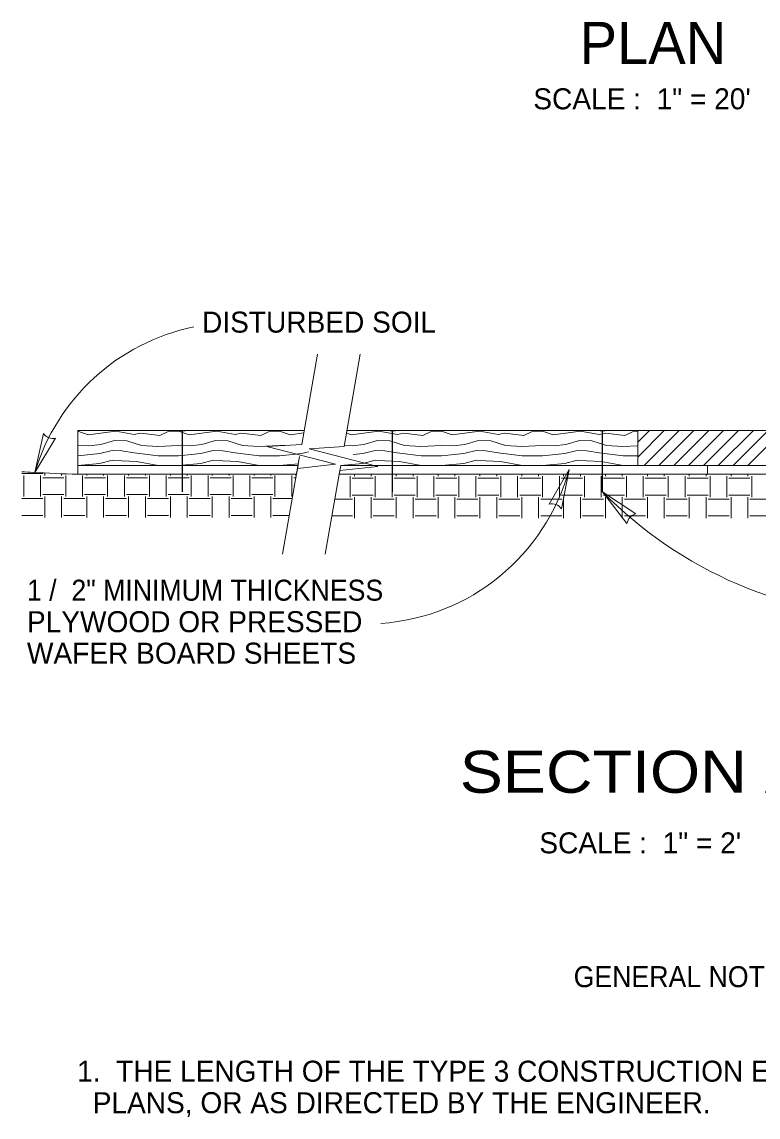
# Model space of a CAD drawing. Extents: x -76869 to -75695, y -469111 to -468408.
# Drawn here: x -76545.6 to -76475.5, y -468890.6 to -468786.3 of the extents above; entities that cross this region are included whole.
import ezdxf
from ezdxf.enums import TextEntityAlignment as Align

# ---------------------------------------------------------------- set-up
doc = ezdxf.new("R2010")
doc.units = 0
doc.header["$LTSCALE"] = 0.8
for name, color, linetype, lineweight in [('3', 7, 'Continuous', 13), ('32', 7, 'Continuous', 13), ('4', 7, 'Continuous', 13)]:
    doc.layers.add(name, color=color, linetype=linetype, lineweight=lineweight)

msp = doc.modelspace()

# ---------------------------------------------------------------- linework, layer by layer
at = {"layer": '3'}
for p, q in [((-76540.269, -468825.232), (-76540.269, -468829.412)), ((-76540.269, -468825.232), (-76518.693, -468825.232)), ((-76514.633, -468825.232), (-76443.217, -468825.232)), ((-76486.929, -468825.232), (-76486.929, -468828.572)), ((-76486.929, -468827.764), (-76484.397, -468825.232)), ((-76486.929, -468826.348), (-76485.813, -468825.232)), ((-76486.321, -468828.572), (-76482.981, -468825.232)), ((-76484.905, -468828.572), (-76481.565, -468825.232)), ((-76483.489, -468828.572), (-76480.149, -468825.232)), ((-76482.081, -468828.572), (-76478.741, -468825.232)), ((-76480.665, -468828.572), (-76477.325, -468825.232)), ((-76479.249, -468828.572), (-76475.909, -468825.232)), ((-76477.833, -468828.572), (-76474.493, -468825.232)), ((-76476.425, -468828.572), (-76473.609, -468825.756)), ((-76540.269, -468828.572), (-76519.281, -468828.572)), ((-76521.037, -468828.572), (-76519.249, -468828.4)), ((-76515.217, -468828.572), (-76443.805, -468828.572)), ((-76480.269, -468828.572), (-76480.269, -468829.412)), ((-76545.581, -468829.32), (-76543.581, -468829.32)), ((-76545.397, -468831.536), (-76545.397, -468829.536)), ((-76543.797, -468831.536), (-76543.797, -468829.536)), ((-76543.397, -468829.536), (-76543.397, -468829.272)), ((-76541.797, -468829.536), (-76541.797, -468829.344)), ((-76541.409, -468831.536), (-76541.409, -468829.536)), ((-76540.269, -468829.412), (-76519.429, -468829.412)), ((-76539.809, -468831.536), (-76539.809, -468829.536)), ((-76539.409, -468829.536), (-76539.409, -468829.412)), ((-76537.809, -468829.536), (-76537.809, -468829.412)), ((-76537.421, -468831.536), (-76537.421, -468829.536)), ((-76535.821, -468831.536), (-76535.821, -468829.536)), ((-76535.421, -468829.536), (-76535.421, -468829.412)), ((-76533.821, -468829.536), (-76533.821, -468829.412)), ((-76533.437, -468831.536), (-76533.437, -468829.536)), ((-76531.837, -468831.536), (-76531.837, -468829.536)), ((-76531.437, -468829.536), (-76531.437, -468829.412)), ((-76529.837, -468829.536), (-76529.837, -468829.412)), ((-76529.453, -468831.536), (-76529.453, -468829.536)), ((-76527.853, -468831.536), (-76527.853, -468829.536)), ((-76527.453, -468829.536), (-76527.453, -468829.412)), ((-76525.853, -468829.536), (-76525.853, -468829.412)), ((-76525.465, -468831.536), (-76525.465, -468829.536)), ((-76523.865, -468831.536), (-76523.865, -468829.536)), ((-76523.465, -468829.536), (-76523.465, -468829.412)), ((-76521.865, -468829.536), (-76521.865, -468829.412)), ((-76521.477, -468831.536), (-76521.477, -468829.536)), ((-76519.877, -468831.536), (-76519.877, -468829.536)), ((-76519.477, -468829.536), (-76519.477, -468829.412)), ((-76515.365, -468829.412), (-76443.953, -468829.412)), ((-76514.309, -468831.588), (-76514.309, -468829.588)), ((-76513.909, -468829.588), (-76513.909, -468829.412)), ((-76512.309, -468829.588), (-76512.309, -468829.412)), ((-76511.925, -468831.588), (-76511.925, -468829.588)), ((-76510.325, -468831.588), (-76510.325, -468829.588)), ((-76509.925, -468829.588), (-76509.925, -468829.412)), ((-76508.325, -468829.588), (-76508.325, -468829.412)), ((-76507.941, -468831.588), (-76507.941, -468829.588)), ((-76506.341, -468831.588), (-76506.341, -468829.588)), ((-76505.941, -468829.588), (-76505.941, -468829.412)), ((-76504.341, -468829.588), (-76504.341, -468829.412)), ((-76503.953, -468831.588), (-76503.953, -468829.588)), ((-76502.353, -468831.588), (-76502.353, -468829.588)), ((-76501.953, -468829.588), (-76501.953, -468829.412)), ((-76500.353, -468829.588), (-76500.353, -468829.412)), ((-76499.965, -468831.588), (-76499.965, -468829.588)), ((-76498.365, -468831.588), (-76498.365, -468829.588)), ((-76497.965, -468829.588), (-76497.965, -468829.412)), ((-76496.365, -468829.588), (-76496.365, -468829.412)), ((-76495.981, -468831.588), (-76495.981, -468829.588)), ((-76494.381, -468831.588), (-76494.381, -468829.588)), ((-76493.981, -468829.588), (-76493.981, -468829.412)), ((-76492.381, -468829.588), (-76492.381, -468829.412)), ((-76491.997, -468831.588), (-76491.997, -468829.588)), ((-76490.397, -468831.588), (-76490.397, -468829.588)), ((-76489.997, -468829.588), (-76489.997, -468829.412)), ((-76488.397, -468829.588), (-76488.397, -468829.412)), ((-76488.009, -468831.588), (-76488.009, -468829.588)), ((-76486.409, -468831.588), (-76486.409, -468829.588)), ((-76486.009, -468829.588), (-76486.009, -468829.412)), ((-76484.409, -468829.588), (-76484.409, -468829.412)), ((-76484.021, -468831.588), (-76484.021, -468829.588)), ((-76482.421, -468831.588), (-76482.421, -468829.588)), ((-76482.021, -468829.588), (-76482.021, -468829.412)), ((-76480.421, -468829.588), (-76480.421, -468829.412)), ((-76480.037, -468831.588), (-76480.037, -468829.588)), ((-76478.437, -468831.588), (-76478.437, -468829.588)), ((-76478.037, -468829.588), (-76478.037, -468829.412)), ((-76476.437, -468829.588), (-76476.437, -468829.412)), ((-76476.053, -468831.588), (-76476.053, -468829.588)), ((-76543.597, -468829.736), (-76541.597, -468829.736)), ((-76539.609, -468829.736), (-76537.609, -468829.736)), ((-76535.621, -468829.736), (-76533.621, -468829.736)), ((-76531.637, -468829.736), (-76529.637, -468829.736)), ((-76527.653, -468829.736), (-76525.653, -468829.736)), ((-76523.665, -468829.736), (-76521.665, -468829.736)), ((-76519.677, -468829.736), (-76519.485, -468829.736)), ((-76519.677, -468830.536), (-76519.625, -468830.536)), ((-76514.109, -468829.788), (-76512.109, -468829.788)), ((-76510.125, -468829.788), (-76508.125, -468829.788)), ((-76506.141, -468829.788), (-76504.141, -468829.788)), ((-76502.153, -468829.788), (-76500.153, -468829.788)), ((-76498.165, -468829.788), (-76496.165, -468829.788)), ((-76494.181, -468829.788), (-76492.181, -468829.788)), ((-76490.197, -468829.788), (-76488.197, -468829.788)), ((-76486.209, -468829.788), (-76484.209, -468829.788)), ((-76482.221, -468829.788), (-76480.221, -468829.788)), ((-76478.237, -468829.788), (-76476.237, -468829.788)), ((-76545.581, -468831.72), (-76543.581, -468831.72)), ((-76543.597, -468831.336), (-76541.597, -468831.336)), ((-76543.397, -468833.536), (-76543.397, -468831.536)), ((-76541.797, -468833.536), (-76541.797, -468831.536)), ((-76541.597, -468831.72), (-76539.597, -468831.72)), ((-76539.609, -468831.336), (-76537.609, -468831.336)), ((-76539.409, -468833.536), (-76539.409, -468831.536)), ((-76537.809, -468833.536), (-76537.809, -468831.536)), ((-76537.609, -468831.72), (-76535.609, -468831.72)), ((-76535.621, -468831.336), (-76533.621, -468831.336)), ((-76535.421, -468833.536), (-76535.421, -468831.536)), ((-76533.821, -468833.536), (-76533.821, -468831.536)), ((-76533.621, -468831.72), (-76531.621, -468831.72)), ((-76531.637, -468831.336), (-76529.637, -468831.336)), ((-76531.437, -468833.536), (-76531.437, -468831.536)), ((-76529.837, -468833.536), (-76529.837, -468831.536)), ((-76529.637, -468831.72), (-76527.637, -468831.72)), ((-76527.653, -468831.336), (-76525.653, -468831.336)), ((-76527.453, -468833.536), (-76527.453, -468831.536)), ((-76525.853, -468833.536), (-76525.853, -468831.536)), ((-76525.653, -468831.72), (-76523.653, -468831.72)), ((-76523.665, -468831.336), (-76521.665, -468831.336)), ((-76523.465, -468833.536), (-76523.465, -468831.536)), ((-76521.865, -468833.536), (-76521.865, -468831.536)), ((-76521.665, -468831.72), (-76519.833, -468831.72)), ((-76515.777, -468831.772), (-76514.097, -468831.772)), ((-76514.109, -468831.388), (-76512.109, -468831.388)), ((-76513.909, -468833.588), (-76513.909, -468831.588)), ((-76512.309, -468833.588), (-76512.309, -468831.588)), ((-76512.109, -468831.772), (-76510.109, -468831.772)), ((-76510.125, -468831.388), (-76508.125, -468831.388)), ((-76509.925, -468833.588), (-76509.925, -468831.588)), ((-76508.325, -468833.588), (-76508.325, -468831.588)), ((-76508.125, -468831.772), (-76506.125, -468831.772)), ((-76506.141, -468831.388), (-76504.141, -468831.388)), ((-76505.941, -468833.588), (-76505.941, -468831.588)), ((-76504.341, -468833.588), (-76504.341, -468831.588)), ((-76504.141, -468831.772), (-76502.141, -468831.772)), ((-76502.153, -468831.388), (-76500.153, -468831.388)), ((-76501.953, -468833.588), (-76501.953, -468831.588)), ((-76500.353, -468833.588), (-76500.353, -468831.588)), ((-76500.153, -468831.772), (-76498.153, -468831.772)), ((-76498.165, -468831.388), (-76496.165, -468831.388)), ((-76497.965, -468833.588), (-76497.965, -468831.588)), ((-76496.365, -468833.588), (-76496.365, -468831.588)), ((-76496.165, -468831.772), (-76494.165, -468831.772)), ((-76494.181, -468831.388), (-76492.181, -468831.388)), ((-76493.981, -468833.588), (-76493.981, -468831.588)), ((-76492.381, -468833.588), (-76492.381, -468831.588)), ((-76492.181, -468831.772), (-76490.181, -468831.772)), ((-76490.197, -468831.388), (-76488.197, -468831.388)), ((-76489.997, -468833.588), (-76489.997, -468831.588)), ((-76488.397, -468833.588), (-76488.397, -468831.588)), ((-76488.197, -468831.772), (-76486.197, -468831.772)), ((-76486.209, -468831.388), (-76484.209, -468831.388)), ((-76486.009, -468833.588), (-76486.009, -468831.588)), ((-76484.409, -468833.588), (-76484.409, -468831.588)), ((-76484.209, -468831.772), (-76482.209, -468831.772)), ((-76482.221, -468831.388), (-76480.221, -468831.388)), ((-76482.021, -468833.588), (-76482.021, -468831.588)), ((-76480.421, -468833.588), (-76480.421, -468831.588)), ((-76480.221, -468831.772), (-76478.221, -468831.772)), ((-76478.237, -468831.388), (-76476.237, -468831.388)), ((-76478.037, -468833.588), (-76478.037, -468831.588)), ((-76476.437, -468833.588), (-76476.437, -468831.588)), ((-76476.237, -468831.772), (-76474.237, -468831.772)), ((-76545.581, -468833.32), (-76543.581, -468833.32)), ((-76541.597, -468833.32), (-76539.597, -468833.32)), ((-76537.609, -468833.32), (-76535.609, -468833.32)), ((-76533.621, -468833.32), (-76531.621, -468833.32)), ((-76529.637, -468833.32), (-76527.637, -468833.32)), ((-76525.653, -468833.32), (-76523.653, -468833.32)), ((-76521.665, -468833.32), (-76520.113, -468833.32)), ((-76516.061, -468833.372), (-76514.097, -468833.372)), ((-76512.109, -468833.372), (-76510.109, -468833.372)), ((-76508.125, -468833.372), (-76506.125, -468833.372)), ((-76504.141, -468833.372), (-76502.141, -468833.372)), ((-76500.153, -468833.372), (-76498.153, -468833.372)), ((-76496.165, -468833.372), (-76494.165, -468833.372)), ((-76492.181, -468833.372), (-76490.181, -468833.372)), ((-76488.197, -468833.372), (-76486.197, -468833.372)), ((-76484.209, -468833.372), (-76482.209, -468833.372)), ((-76480.221, -468833.372), (-76478.221, -468833.372)), ((-76476.237, -468833.372), (-76474.237, -468833.372))]:
    msp.add_line(p, q, dxfattribs=at)
at = {"layer": '3', "lineweight": 25}
for p, q in [((-76530.509, -468825.232), (-76530.029, -468825.232)), ((-76530.269, -468831.072), (-76530.269, -468825.232)), ((-76510.509, -468825.232), (-76510.029, -468825.232)), ((-76510.269, -468831.072), (-76510.269, -468825.232)), ((-76490.509, -468825.232), (-76490.029, -468825.232)), ((-76490.269, -468831.072), (-76490.269, -468825.232))]:
    msp.add_line(p, q, dxfattribs=at)
at = {"layer": '3'}
for points in [[(-76540.269, -468825.288), (-76539.257, -468825.636), (-76536.649, -468825.296), (-76534.873, -468825.612), (-76534.289, -468825.492), (-76532.449, -468825.712), (-76531.701, -468825.352), (-76530.653, -468825.288)], [(-76530.653, -468825.288), (-76529.641, -468825.636), (-76527.029, -468825.296), (-76525.257, -468825.612), (-76524.673, -468825.492), (-76522.833, -468825.712), (-76522.085, -468825.352), (-76521.037, -468825.288)], [(-76521.037, -468825.288), (-76520.025, -468825.636), (-76518.733, -468825.468)], [(-76514.677, -468825.476), (-76514.205, -468825.636), (-76511.597, -468825.296), (-76509.821, -468825.612), (-76509.237, -468825.492), (-76507.397, -468825.712), (-76506.649, -468825.352), (-76505.601, -468825.288)], [(-76505.601, -468825.288), (-76504.589, -468825.636), (-76501.977, -468825.296), (-76500.205, -468825.612), (-76499.621, -468825.492), (-76497.781, -468825.712), (-76497.033, -468825.352), (-76495.985, -468825.288)], [(-76495.985, -468825.288), (-76494.973, -468825.636), (-76492.361, -468825.296), (-76490.589, -468825.612), (-76490.005, -468825.492), (-76488.165, -468825.712), (-76487.417, -468825.352), (-76486.929, -468825.324)], [(-76530.669, -468826.668), (-76532.641, -468826.752), (-76534.177, -468826.668), (-76535.581, -468826.22), (-76536.757, -468826.176), (-76538.069, -468826.564), (-76539.185, -468826.696), (-76540.269, -468826.668)], [(-76521.053, -468826.668), (-76523.025, -468826.752), (-76524.557, -468826.668), (-76525.961, -468826.22), (-76527.137, -468826.176), (-76528.453, -468826.564), (-76529.565, -468826.696), (-76530.653, -468826.668)], [(-76505.617, -468826.668), (-76507.589, -468826.752), (-76509.125, -468826.668), (-76510.529, -468826.22), (-76511.705, -468826.176), (-76513.017, -468826.564), (-76514.133, -468826.696), (-76514.885, -468826.676)], [(-76496.001, -468826.668), (-76497.973, -468826.752), (-76499.505, -468826.668), (-76500.909, -468826.22), (-76502.085, -468826.176), (-76503.401, -468826.564), (-76504.513, -468826.696), (-76505.601, -468826.668)], [(-76486.929, -468826.692), (-76488.357, -468826.752), (-76489.889, -468826.668), (-76491.293, -468826.22), (-76492.469, -468826.176), (-76493.785, -468826.564), (-76494.897, -468826.696), (-76495.985, -468826.668)], [(-76540.269, -468827.636), (-76538.169, -468827.432), (-76536.977, -468827.128), (-76536.061, -468827.176), (-76534.885, -468827.364), (-76532.605, -468827.636), (-76530.669, -468827.636)], [(-76530.653, -468827.636), (-76528.553, -468827.432), (-76527.361, -468827.128), (-76526.441, -468827.176), (-76525.269, -468827.364), (-76522.989, -468827.636), (-76521.053, -468827.636)], [(-76521.037, -468827.636), (-76518.933, -468827.432), (-76518.269, -468827.264)], [(-76514.041, -468827.52), (-76513.117, -468827.432), (-76511.925, -468827.128), (-76511.005, -468827.176), (-76509.833, -468827.364), (-76507.553, -468827.636), (-76505.617, -468827.636)], [(-76505.601, -468827.636), (-76503.501, -468827.432), (-76502.309, -468827.128), (-76501.389, -468827.176), (-76500.217, -468827.364), (-76497.937, -468827.636), (-76496.001, -468827.636)], [(-76495.985, -468827.636), (-76493.881, -468827.432), (-76492.693, -468827.128), (-76491.773, -468827.176), (-76490.601, -468827.364), (-76488.321, -468827.636), (-76486.929, -468827.636)], [(-76540.269, -468828.572), (-76538.169, -468828.368), (-76536.977, -468828.06), (-76536.061, -468828.112), (-76534.677, -468828.2), (-76532.605, -468828.572)], [(-76530.653, -468828.572), (-76528.553, -468828.368), (-76527.361, -468828.06), (-76526.441, -468828.112), (-76525.061, -468828.2), (-76522.989, -468828.572)], [(-76515.217, -468828.572), (-76513.117, -468828.368), (-76511.925, -468828.06), (-76511.005, -468828.112), (-76509.625, -468828.2), (-76507.553, -468828.572)], [(-76505.601, -468828.572), (-76503.501, -468828.368), (-76502.309, -468828.06), (-76501.389, -468828.112), (-76500.009, -468828.2), (-76497.937, -468828.572)], [(-76495.985, -468828.572), (-76493.881, -468828.368), (-76492.693, -468828.06), (-76491.773, -468828.112), (-76490.393, -468828.2), (-76488.321, -468828.572)]]:
    msp.add_lwpolyline(points, dxfattribs=at)
msp.add_spline([(-76540.269, -468829.412), (-76544.529, -468829.232), (-76545.581, -468829.172)], degree=3, dxfattribs=at)
at = {"layer": '32'}
for points in [[(-76540.269, -468828.572), (-76519.281, -468828.572), (-76519.429, -468829.412), (-76540.269, -468829.412)], [(-76443.805, -468828.572), (-76515.217, -468828.572), (-76515.365, -468829.412), (-76443.953, -468829.412)]]:
    msp.add_lwpolyline(points, close=True, dxfattribs=at)
at = {"layer": '4'}
for p, q in [((-76517.421, -468817.96), (-76518.929, -468826.56)), ((-76513.357, -468817.96), (-76514.901, -468826.768)), ((-76520.545, -468826.68), (-76521.037, -468826.668)), ((-76519.129, -468827.704), (-76520.761, -468837.02)), ((-76515.301, -468829.056), (-76516.697, -468837.02))]:
    msp.add_line(p, q, dxfattribs=at)
for points in [[(-76543.533, -468825.52), (-76544.349, -468829.24), (-76542.377, -468825.984)], [(-76518.929, -468826.56), (-76522.257, -468826.776), (-76515.721, -468828.448), (-76519.329, -468828.848)], [(-76514.901, -468826.768), (-76518.229, -468826.984), (-76511.693, -468828.656), (-76515.301, -468829.056)], [(-76494.189, -468832.684), (-76493.465, -468828.948), (-76495.361, -468832.248)], [(-76487.097, -468833.176), (-76490.269, -468831.072), (-76487.949, -468834.092)]]:
    msp.add_lwpolyline(points, dxfattribs=at)
for centre, radius, start, end in [((-76525.185, -468834.961), 20, 101.63112, 163.37743), ((-76542.594, -468824.848), 1.16, 215.54283, 280.93802), ((-76512.754, -468823.663), 20, 273.91343, 344.67652), ((-76461.685, -468803.091), 40, 224.38953, 269.33532), ((-76495.114, -468833.381), 1.16, 36.91398, 102.30917), ((-76486.811, -468834.299), 1.16, 104.30907, 169.70426)]:
    msp.add_arc(centre, radius, start, end, dxfattribs=at)

# ---------------------------------------------------------------- texts
msp.add_text('PLAN', height=4, dxfattribs=at).set_placement((-76485.477, -468790.32), align=Align.CENTER)
for s, p in [('SCALE :  1" = 20\'', (-76496.869, -468794.644)), ('DISTURBED SOIL', (-76528.421, -468815.916)), ('PLYWOOD OR PRESSED', (-76545.101, -468844.448)), ('WAFER BOARD SHEETS', (-76545.101, -468847.448)), ('SCALE :  1" = 2\'', (-76496.297, -468865.516)), ('1.  THE LENGTH OF THE TYPE 3 CONSTRUCTION EXIT SHALL BE AS INDICATED ON THE', (-76540.321, -468887.263)), ('  PLANS, OR AS DIRECTED BY THE ENGINEER.', (-76540.321, -468890.263))]:
    msp.add_text(s, height=2, dxfattribs=at).set_placement(p)
at = {"layer": '4', "width": 0.95}
for s, p in [('1 /  2" MINIMUM THICKNESS', (-76545.101, -468841.448)), ('GENERAL NOTES', (-76493.025, -468878.259))]:
    msp.add_text(s, height=2, dxfattribs=at).set_placement(p)
at = {"layer": '4', "width": 1.15}
msp.add_text('SECTION A-A', height=4, dxfattribs=at).set_placement((-76484.223, -468859.744), align=Align.CENTER)

doc.saveas('drawing.dxf')
